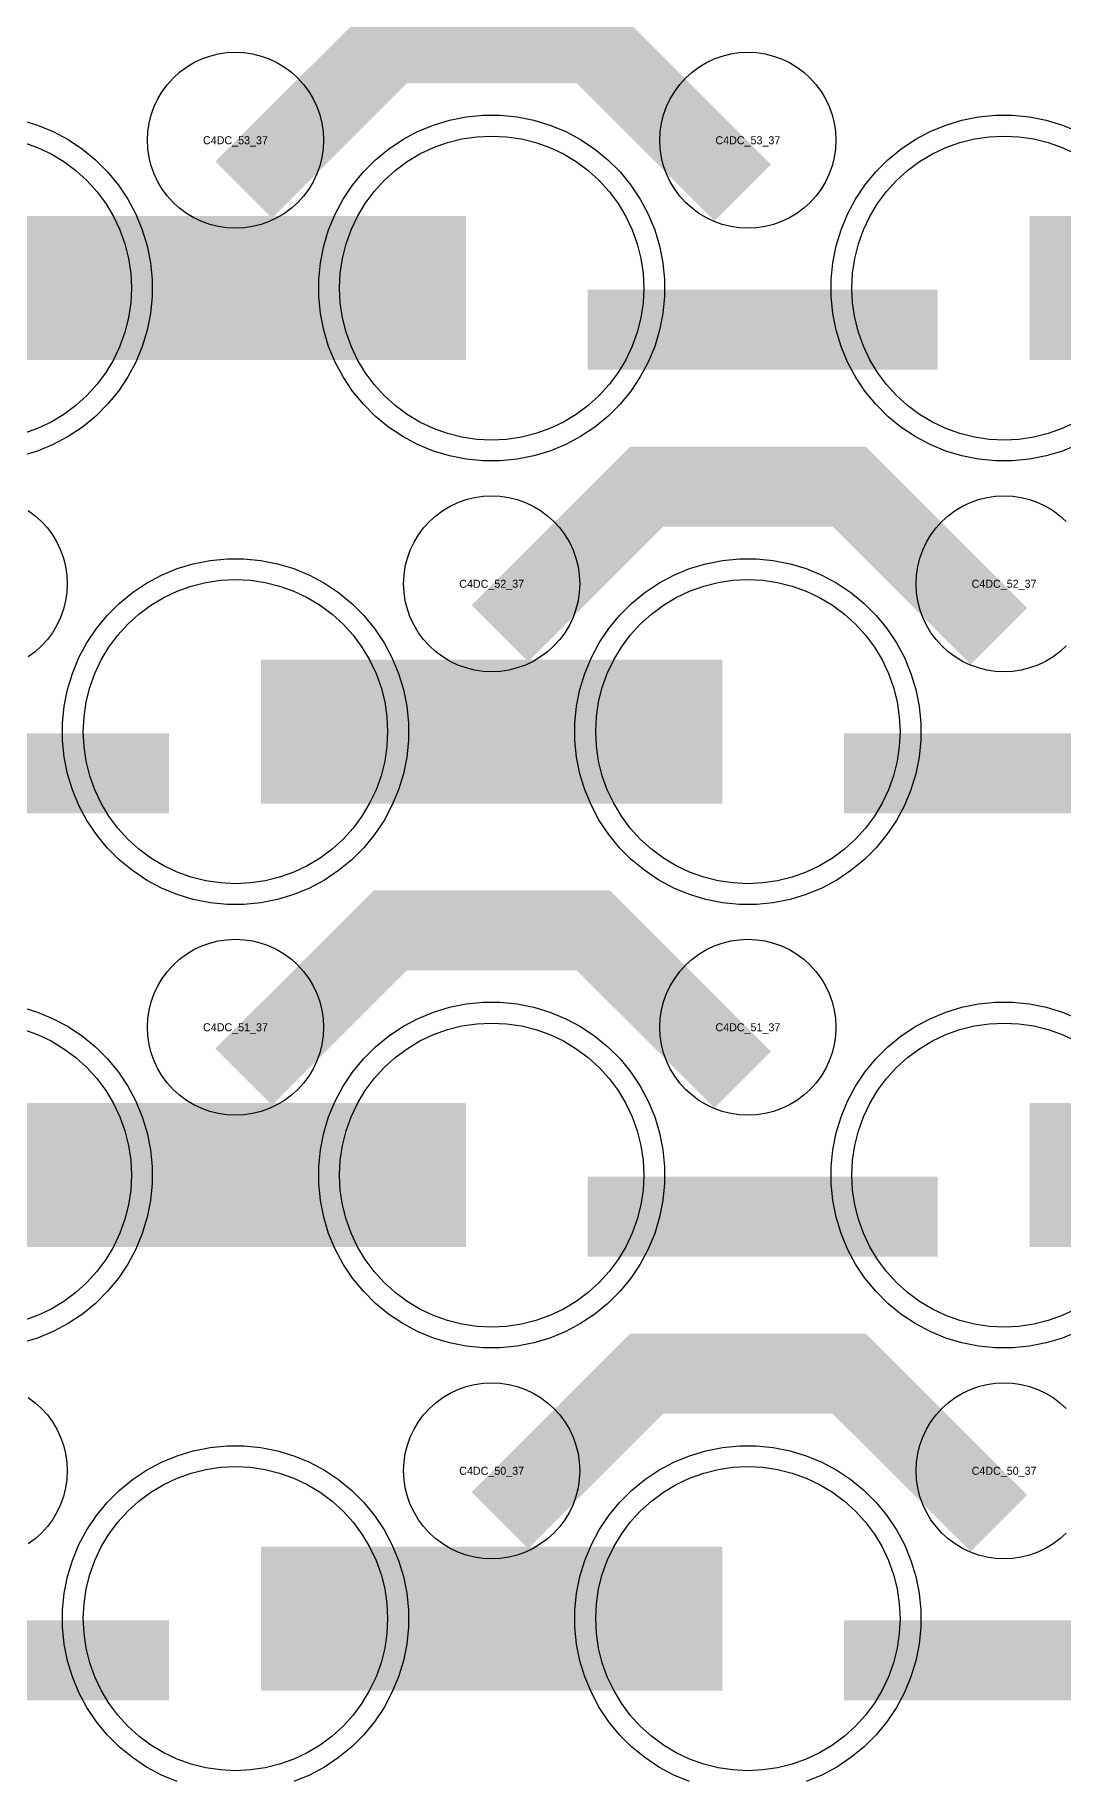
# Model space of a CAD drawing. Extents: x -11880 to 11880, y -14992 to 14992.
# Drawn here: x -223 to 98, y -7961 to -7417 of the extents above; entities that cross this region are included whole.
import ezdxf
from ezdxf.enums import TextEntityAlignment as Align

# ---------------------------------------------------------------- set-up
doc = ezdxf.new("R2010")
doc.units = 0
doc.header["$MEASUREMENT"] = 0
for name, color, linetype in [('GDS_775_DT_237', 138, 'CONTINUOUS'), ('RDL1_FS', 34, 'CONTINUOUS'), ('RDL_BS', 160, 'CONTINUOUS')]:
    doc.layers.add(name, color=color, linetype=linetype)

msp = doc.modelspace()

# ---------------------------------------------------------------- linework, layer by layer
at = {"layer": 'RDL1_FS', "color": 241, "true_color": 0xf7abae}
for points in [[(-226.209, -7450.206), (-221.819, -7451.778), (-217.605, -7453.77), (-213.605, -7456.168), (-209.86, -7458.946), (-206.406, -7462.076), (-203.276, -7465.53), (-200.498, -7469.275), (-198.1, -7473.275), (-196.108, -7477.489), (-194.536, -7481.879), (-193.404, -7486.402), (-192.72, -7491.013), (-192.491, -7495.67), (-192.72, -7500.327), (-193.404, -7504.938), (-194.536, -7509.461), (-196.108, -7513.851), (-198.1, -7518.065), (-200.498, -7522.065), (-203.276, -7525.81), (-206.406, -7529.264), (-209.86, -7532.394), (-213.605, -7535.172), (-217.605, -7537.57), (-221.819, -7539.562), (-226.209, -7541.134)], [(102.395, -7537.57), (98.181, -7539.562), (93.791, -7541.134), (89.268, -7542.266), (84.657, -7542.95), (80, -7543.179), (75.343, -7542.95), (70.732, -7542.266), (66.209, -7541.134), (61.819, -7539.562), (57.605, -7537.57), (53.605, -7535.172), (49.86, -7532.394), (46.406, -7529.264), (43.276, -7525.81), (40.498, -7522.065), (38.1, -7518.065), (36.108, -7513.851), (34.536, -7509.461), (33.404, -7504.938), (32.72, -7500.327), (32.491, -7495.67), (32.72, -7491.013), (33.404, -7486.402), (34.536, -7481.879), (36.108, -7477.489), (38.1, -7473.275), (40.498, -7469.275), (43.276, -7465.53), (46.406, -7462.076), (49.86, -7458.946), (53.605, -7456.168), (57.605, -7453.77), (61.819, -7451.778), (66.209, -7450.206), (70.732, -7449.074), (75.343, -7448.39), (80, -7448.161), (84.657, -7448.39), (89.268, -7449.074), (93.791, -7450.206), (98.181, -7451.778), (102.395, -7453.77)]]:
    msp.add_lwpolyline(points, dxfattribs=at)
for points in [[(-80, -7543.179), (-84.657, -7542.95), (-89.268, -7542.266), (-93.791, -7541.134), (-98.181, -7539.562), (-102.395, -7537.57), (-106.395, -7535.172), (-110.14, -7532.394), (-113.594, -7529.264), (-116.724, -7525.81), (-119.502, -7522.065), (-121.9, -7518.065), (-123.892, -7513.851), (-125.464, -7509.461), (-126.596, -7504.938), (-127.28, -7500.327), (-127.509, -7495.67), (-127.28, -7491.013), (-126.596, -7486.402), (-125.464, -7481.879), (-123.892, -7477.489), (-121.9, -7473.275), (-119.502, -7469.275), (-116.724, -7465.53), (-113.594, -7462.076), (-110.14, -7458.946), (-106.395, -7456.168), (-102.395, -7453.77), (-98.181, -7451.778), (-93.791, -7450.206), (-89.268, -7449.074), (-84.657, -7448.39), (-80, -7448.161), (-75.343, -7448.39), (-70.732, -7449.074), (-66.209, -7450.206), (-61.819, -7451.778), (-57.605, -7453.77), (-53.605, -7456.168), (-49.86, -7458.946), (-46.406, -7462.076), (-43.276, -7465.53), (-40.498, -7469.275), (-38.1, -7473.275), (-36.108, -7477.489), (-34.536, -7481.879), (-33.404, -7486.402), (-32.72, -7491.013), (-32.491, -7495.67), (-32.72, -7500.327), (-33.404, -7504.938), (-34.536, -7509.461), (-36.108, -7513.851), (-38.1, -7518.065), (-40.498, -7522.065), (-43.276, -7525.81), (-46.406, -7529.264), (-49.86, -7532.394), (-53.605, -7535.172), (-57.605, -7537.57), (-61.819, -7539.562), (-66.209, -7541.134), (-70.732, -7542.266), (-75.343, -7542.95)], [(-160, -7958.869), (-164.657, -7958.64), (-169.268, -7957.956), (-173.791, -7956.824), (-178.181, -7955.252), (-182.395, -7953.26), (-186.395, -7950.862), (-190.14, -7948.084), (-193.594, -7944.954), (-196.724, -7941.5), (-199.502, -7937.755), (-201.9, -7933.755), (-203.892, -7929.541), (-205.464, -7925.151), (-206.596, -7920.628), (-207.28, -7916.017), (-207.509, -7911.36), (-207.28, -7906.703), (-206.596, -7902.092), (-205.464, -7897.569), (-203.892, -7893.179), (-201.9, -7888.965), (-199.502, -7884.965), (-196.724, -7881.22), (-193.594, -7877.766), (-190.14, -7874.636), (-186.395, -7871.858), (-182.395, -7869.46), (-178.181, -7867.468), (-173.791, -7865.896), (-169.268, -7864.764), (-164.657, -7864.08), (-160, -7863.851), (-155.343, -7864.08), (-150.732, -7864.764), (-146.209, -7865.896), (-141.819, -7867.468), (-137.605, -7869.46), (-133.605, -7871.858), (-129.86, -7874.636), (-126.406, -7877.766), (-123.276, -7881.22), (-120.498, -7884.965), (-118.1, -7888.965), (-116.108, -7893.179), (-114.536, -7897.569), (-113.404, -7902.092), (-112.72, -7906.703), (-112.491, -7911.36), (-112.72, -7916.017), (-113.404, -7920.628), (-114.536, -7925.151), (-116.108, -7929.541), (-118.1, -7933.755), (-120.498, -7937.755), (-123.276, -7941.5), (-126.406, -7944.954), (-129.86, -7948.084), (-133.605, -7950.862), (-137.605, -7953.26), (-141.819, -7955.252), (-146.209, -7956.824), (-150.732, -7957.956), (-155.343, -7958.64)], [(0, -7958.869), (-4.657, -7958.64), (-9.268, -7957.956), (-13.791, -7956.824), (-18.181, -7955.252), (-22.395, -7953.26), (-26.395, -7950.862), (-30.14, -7948.084), (-33.594, -7944.954), (-36.724, -7941.5), (-39.502, -7937.755), (-41.9, -7933.755), (-43.892, -7929.541), (-45.464, -7925.151), (-46.596, -7920.628), (-47.28, -7916.017), (-47.509, -7911.36), (-47.28, -7906.703), (-46.596, -7902.092), (-45.464, -7897.569), (-43.892, -7893.179), (-41.9, -7888.965), (-39.502, -7884.965), (-36.724, -7881.22), (-33.594, -7877.766), (-30.14, -7874.636), (-26.395, -7871.858), (-22.395, -7869.46), (-18.181, -7867.468), (-13.791, -7865.896), (-9.268, -7864.764), (-4.657, -7864.08), (0, -7863.851), (4.657, -7864.08), (9.268, -7864.764), (13.791, -7865.896), (18.181, -7867.468), (22.395, -7869.46), (26.395, -7871.858), (30.14, -7874.636), (33.594, -7877.766), (36.724, -7881.22), (39.502, -7884.965), (41.9, -7888.965), (43.892, -7893.179), (45.464, -7897.569), (46.596, -7902.092), (47.28, -7906.703), (47.509, -7911.36), (47.28, -7916.017), (46.596, -7920.628), (45.464, -7925.151), (43.892, -7929.541), (41.9, -7933.755), (39.502, -7937.755), (36.724, -7941.5), (33.594, -7944.954), (30.14, -7948.084), (26.395, -7950.862), (22.395, -7953.26), (18.181, -7955.252), (13.791, -7956.824), (9.268, -7957.956), (4.657, -7958.64)]]:
    msp.add_lwpolyline(points, close=True, dxfattribs=at)
for points in [[(-231.998, -7495.67, 45, 45, 0), (-159.998, -7495.67, 45, 45, 0)], [(-159.998, -7495.67, 45, 45, 0), (-87.998, -7495.67, 45, 45, 0)], [(88.002, -7495.67, 45, 45, 0), (160.002, -7495.67, 45, 45, 0)], [(-151.998, -7911.36, 45, 45, 0), (-79.998, -7911.36, 45, 45, 0)], [(-79.998, -7911.36, 45, 45, 0), (-7.998, -7911.36, 45, 45, 0)]]:
    msp.add_lwpolyline(points, format="xyseb", dxfattribs=at)
at = {"layer": 'RDL1_FS'}
for points in [[(-160, -7681.744), (-164.657, -7681.515), (-169.268, -7680.831), (-173.791, -7679.699), (-178.181, -7678.127), (-182.395, -7676.135), (-186.395, -7673.737), (-190.14, -7670.959), (-193.594, -7667.829), (-196.724, -7664.375), (-199.502, -7660.63), (-201.9, -7656.63), (-203.892, -7652.416), (-205.464, -7648.026), (-206.596, -7643.503), (-207.28, -7638.892), (-207.509, -7634.235), (-207.28, -7629.578), (-206.596, -7624.967), (-205.464, -7620.444), (-203.892, -7616.054), (-201.9, -7611.84), (-199.502, -7607.84), (-196.724, -7604.095), (-193.594, -7600.641), (-190.14, -7597.511), (-186.395, -7594.733), (-182.395, -7592.335), (-178.181, -7590.343), (-173.791, -7588.771), (-169.268, -7587.639), (-164.657, -7586.955), (-160, -7586.726), (-155.343, -7586.955), (-150.732, -7587.639), (-146.209, -7588.771), (-141.819, -7590.343), (-137.605, -7592.335), (-133.605, -7594.733), (-129.86, -7597.511), (-126.406, -7600.641), (-123.276, -7604.095), (-120.498, -7607.84), (-118.1, -7611.84), (-116.108, -7616.054), (-114.536, -7620.444), (-113.404, -7624.967), (-112.72, -7629.578), (-112.491, -7634.235), (-112.72, -7638.892), (-113.404, -7643.503), (-114.536, -7648.026), (-116.108, -7652.416), (-118.1, -7656.63), (-120.498, -7660.63), (-123.276, -7664.375), (-126.406, -7667.829), (-129.86, -7670.959), (-133.605, -7673.737), (-137.605, -7676.135), (-141.819, -7678.127), (-146.209, -7679.699), (-150.732, -7680.831), (-155.343, -7681.515)], [(0, -7681.744), (-4.657, -7681.515), (-9.268, -7680.831), (-13.791, -7679.699), (-18.181, -7678.127), (-22.395, -7676.135), (-26.395, -7673.737), (-30.14, -7670.959), (-33.594, -7667.829), (-36.724, -7664.375), (-39.502, -7660.63), (-41.9, -7656.63), (-43.892, -7652.416), (-45.464, -7648.026), (-46.596, -7643.503), (-47.28, -7638.892), (-47.509, -7634.235), (-47.28, -7629.578), (-46.596, -7624.967), (-45.464, -7620.444), (-43.892, -7616.054), (-41.9, -7611.84), (-39.502, -7607.84), (-36.724, -7604.095), (-33.594, -7600.641), (-30.14, -7597.511), (-26.395, -7594.733), (-22.395, -7592.335), (-18.181, -7590.343), (-13.791, -7588.771), (-9.268, -7587.639), (-4.657, -7586.955), (0, -7586.726), (4.657, -7586.955), (9.268, -7587.639), (13.791, -7588.771), (18.181, -7590.343), (22.395, -7592.335), (26.395, -7594.733), (30.14, -7597.511), (33.594, -7600.641), (36.724, -7604.095), (39.502, -7607.84), (41.9, -7611.84), (43.892, -7616.054), (45.464, -7620.444), (46.596, -7624.967), (47.28, -7629.578), (47.509, -7634.235), (47.28, -7638.892), (46.596, -7643.503), (45.464, -7648.026), (43.892, -7652.416), (41.9, -7656.63), (39.502, -7660.63), (36.724, -7664.375), (33.594, -7667.829), (30.14, -7670.959), (26.395, -7673.737), (22.395, -7676.135), (18.181, -7678.127), (13.791, -7679.699), (9.268, -7680.831), (4.657, -7681.515)], [(-80, -7820.304), (-84.657, -7820.075), (-89.268, -7819.391), (-93.791, -7818.259), (-98.181, -7816.687), (-102.395, -7814.695), (-106.395, -7812.297), (-110.14, -7809.519), (-113.594, -7806.389), (-116.724, -7802.935), (-119.502, -7799.19), (-121.9, -7795.19), (-123.892, -7790.976), (-125.464, -7786.586), (-126.596, -7782.063), (-127.28, -7777.452), (-127.509, -7772.795), (-127.28, -7768.138), (-126.596, -7763.527), (-125.464, -7759.004), (-123.892, -7754.614), (-121.9, -7750.4), (-119.502, -7746.4), (-116.724, -7742.655), (-113.594, -7739.201), (-110.14, -7736.071), (-106.395, -7733.293), (-102.395, -7730.895), (-98.181, -7728.903), (-93.791, -7727.331), (-89.268, -7726.199), (-84.657, -7725.515), (-80, -7725.286), (-75.343, -7725.515), (-70.732, -7726.199), (-66.209, -7727.331), (-61.819, -7728.903), (-57.605, -7730.895), (-53.605, -7733.293), (-49.86, -7736.071), (-46.406, -7739.201), (-43.276, -7742.655), (-40.498, -7746.4), (-38.1, -7750.4), (-36.108, -7754.614), (-34.536, -7759.004), (-33.404, -7763.527), (-32.72, -7768.138), (-32.491, -7772.795), (-32.72, -7777.452), (-33.404, -7782.063), (-34.536, -7786.586), (-36.108, -7790.976), (-38.1, -7795.19), (-40.498, -7799.19), (-43.276, -7802.935), (-46.406, -7806.389), (-49.86, -7809.519), (-53.605, -7812.297), (-57.605, -7814.695), (-61.819, -7816.687), (-66.209, -7818.259), (-70.732, -7819.391), (-75.343, -7820.075)]]:
    msp.add_lwpolyline(points, close=True, dxfattribs=at)
for points in [[(-151.998, -7634.235, 45, 45, 0), (-79.998, -7634.235, 45, 45, 0)], [(-79.998, -7634.235, 45, 45, 0), (-7.998, -7634.235, 45, 45, 0)], [(-231.998, -7772.795, 45, 45, 0), (-159.998, -7772.795, 45, 45, 0)], [(-159.998, -7772.795, 45, 45, 0), (-87.998, -7772.795, 45, 45, 0)], [(88.002, -7772.795, 45, 45, 0), (160.002, -7772.795, 45, 45, 0)]]:
    msp.add_lwpolyline(points, format="xyseb", dxfattribs=at)
for points in [[(-226.209, -7727.331), (-221.819, -7728.903), (-217.605, -7730.895), (-213.605, -7733.293), (-209.86, -7736.071), (-206.406, -7739.201), (-203.276, -7742.655), (-200.498, -7746.4), (-198.1, -7750.4), (-196.108, -7754.614), (-194.536, -7759.004), (-193.404, -7763.527), (-192.72, -7768.138), (-192.491, -7772.795), (-192.72, -7777.452), (-193.404, -7782.063), (-194.536, -7786.586), (-196.108, -7790.976), (-198.1, -7795.19), (-200.498, -7799.19), (-203.276, -7802.935), (-206.406, -7806.389), (-209.86, -7809.519), (-213.605, -7812.297), (-217.605, -7814.695), (-221.819, -7816.687), (-226.209, -7818.259)], [(102.395, -7814.695), (98.181, -7816.687), (93.791, -7818.259), (89.268, -7819.391), (84.657, -7820.075), (80, -7820.304), (75.343, -7820.075), (70.732, -7819.391), (66.209, -7818.259), (61.819, -7816.687), (57.605, -7814.695), (53.605, -7812.297), (49.86, -7809.519), (46.406, -7806.389), (43.276, -7802.935), (40.498, -7799.19), (38.1, -7795.19), (36.108, -7790.976), (34.536, -7786.586), (33.404, -7782.063), (32.72, -7777.452), (32.491, -7772.795), (32.72, -7768.138), (33.404, -7763.527), (34.536, -7759.004), (36.108, -7754.614), (38.1, -7750.4), (40.498, -7746.4), (43.276, -7742.655), (46.406, -7739.201), (49.86, -7736.071), (53.605, -7733.293), (57.605, -7730.895), (61.819, -7728.903), (66.209, -7727.331), (70.732, -7726.199), (75.343, -7725.515), (80, -7725.286), (84.657, -7725.515), (89.268, -7726.199), (93.791, -7727.331), (98.181, -7728.903), (102.395, -7730.895)]]:
    msp.add_lwpolyline(points, dxfattribs=at)
at = {"layer": 'RDL_BS'}
for points in [[(-157.438, -7464.984, 25, 25, 0), (-111.623, -7419.169, 25, 25, 0), (-78.07, -7419.169, 25, 25, 0)], [(-1.599, -7465.883, 25, 25, 0), (-48.313, -7419.169, 25, 25, 0), (-78.071, -7419.169, 25, 25, 0)], [(-77.438, -7603.549, 25, 25, 0), (-31.623, -7557.734, 25, 25, 0), (1.93, -7557.734, 25, 25, 0)], [(78.401, -7604.448, 25, 25, 0), (31.687, -7557.734, 25, 25, 0), (1.929, -7557.734, 25, 25, 0)], [(-289.984, -7647.248, 25, 25, 0), (-180.719, -7647.248, 25, 25, 0)], [(30.016, -7647.248, 25, 25, 0), (139.281, -7647.248, 25, 25, 0)], [(-157.438, -7742.109, 25, 25, 0), (-111.623, -7696.294, 25, 25, 0), (-78.07, -7696.294, 25, 25, 0)], [(-1.599, -7743.008, 25, 25, 0), (-48.313, -7696.294, 25, 25, 0), (-78.071, -7696.294, 25, 25, 0)], [(-49.984, -7785.808, 25, 25, 0), (59.281, -7785.808, 25, 25, 0)], [(-77.438, -7880.674, 25, 25, 0), (-31.623, -7834.859, 25, 25, 0), (1.93, -7834.859, 25, 25, 0)], [(78.401, -7881.573, 25, 25, 0), (31.687, -7834.859, 25, 25, 0), (1.929, -7834.859, 25, 25, 0)]]:
    msp.add_lwpolyline(points, format="xyseb", dxfattribs=at)
for points in [[(-160, -7476.976), (-162.693, -7476.844), (-165.365, -7476.448), (-167.984, -7475.791), (-170.519, -7474.884), (-172.956, -7473.732), (-175.28, -7472.339), (-177.443, -7470.736), (-179.442, -7468.924), (-181.254, -7466.925), (-182.857, -7464.762), (-184.25, -7462.438), (-185.402, -7460.001), (-186.309, -7457.466), (-186.966, -7454.847), (-187.362, -7452.175), (-187.494, -7449.482), (-187.362, -7446.789), (-186.966, -7444.117), (-186.309, -7441.498), (-185.402, -7438.963), (-184.25, -7436.526), (-182.857, -7434.202), (-181.254, -7432.039), (-179.442, -7430.04), (-177.443, -7428.228), (-175.28, -7426.625), (-172.956, -7425.232), (-170.519, -7424.08), (-167.984, -7423.173), (-165.365, -7422.516), (-162.693, -7422.12), (-160, -7421.988), (-157.307, -7422.12), (-154.635, -7422.516), (-152.016, -7423.173), (-149.481, -7424.08), (-147.044, -7425.232), (-144.72, -7426.625), (-142.557, -7428.228), (-140.558, -7430.04), (-138.746, -7432.039), (-137.143, -7434.202), (-135.75, -7436.526), (-134.598, -7438.963), (-133.691, -7441.498), (-133.034, -7444.117), (-132.638, -7446.789), (-132.506, -7449.482), (-132.638, -7452.175), (-133.034, -7454.847), (-133.691, -7457.466), (-134.598, -7460.001), (-135.75, -7462.438), (-137.143, -7464.762), (-138.746, -7466.925), (-140.558, -7468.924), (-142.557, -7470.736), (-144.72, -7472.339), (-147.044, -7473.732), (-149.481, -7474.884), (-152.016, -7475.791), (-154.635, -7476.448), (-157.307, -7476.844)], [(0, -7476.976), (-2.693, -7476.844), (-5.365, -7476.448), (-7.984, -7475.791), (-10.519, -7474.884), (-12.956, -7473.732), (-15.28, -7472.339), (-17.443, -7470.736), (-19.442, -7468.924), (-21.254, -7466.925), (-22.857, -7464.762), (-24.25, -7462.438), (-25.402, -7460.001), (-26.309, -7457.466), (-26.966, -7454.847), (-27.362, -7452.175), (-27.494, -7449.482), (-27.362, -7446.789), (-26.966, -7444.117), (-26.309, -7441.498), (-25.402, -7438.963), (-24.25, -7436.526), (-22.857, -7434.202), (-21.254, -7432.039), (-19.442, -7430.04), (-17.443, -7428.228), (-15.28, -7426.625), (-12.956, -7425.232), (-10.519, -7424.08), (-7.984, -7423.173), (-5.365, -7422.516), (-2.693, -7422.12), (0, -7421.988), (2.693, -7422.12), (5.365, -7422.516), (7.984, -7423.173), (10.519, -7424.08), (12.956, -7425.232), (15.28, -7426.625), (17.443, -7428.228), (19.442, -7430.04), (21.254, -7432.039), (22.857, -7434.202), (24.25, -7436.526), (25.402, -7438.963), (26.309, -7441.498), (26.966, -7444.117), (27.362, -7446.789), (27.494, -7449.482), (27.362, -7452.175), (26.966, -7454.847), (26.309, -7457.466), (25.402, -7460.001), (24.25, -7462.438), (22.857, -7464.762), (21.254, -7466.925), (19.442, -7468.924), (17.443, -7470.736), (15.28, -7472.339), (12.956, -7473.732), (10.519, -7474.884), (7.984, -7475.791), (5.365, -7476.448), (2.693, -7476.844)], [(-80, -7615.541), (-82.693, -7615.409), (-85.365, -7615.013), (-87.984, -7614.356), (-90.519, -7613.449), (-92.956, -7612.297), (-95.28, -7610.904), (-97.443, -7609.301), (-99.442, -7607.489), (-101.254, -7605.49), (-102.857, -7603.327), (-104.25, -7601.003), (-105.402, -7598.566), (-106.309, -7596.031), (-106.966, -7593.412), (-107.362, -7590.74), (-107.494, -7588.047), (-107.362, -7585.354), (-106.966, -7582.682), (-106.309, -7580.063), (-105.402, -7577.528), (-104.25, -7575.091), (-102.857, -7572.767), (-101.254, -7570.604), (-99.442, -7568.605), (-97.443, -7566.793), (-95.28, -7565.19), (-92.956, -7563.797), (-90.519, -7562.645), (-87.984, -7561.738), (-85.365, -7561.081), (-82.693, -7560.685), (-80, -7560.553), (-77.307, -7560.685), (-74.635, -7561.081), (-72.016, -7561.738), (-69.481, -7562.645), (-67.044, -7563.797), (-64.72, -7565.19), (-62.557, -7566.793), (-60.558, -7568.605), (-58.746, -7570.604), (-57.143, -7572.767), (-55.75, -7575.091), (-54.598, -7577.528), (-53.691, -7580.063), (-53.034, -7582.682), (-52.638, -7585.354), (-52.506, -7588.047), (-52.638, -7590.74), (-53.034, -7593.412), (-53.691, -7596.031), (-54.598, -7598.566), (-55.75, -7601.003), (-57.143, -7603.327), (-58.746, -7605.49), (-60.558, -7607.489), (-62.557, -7609.301), (-64.72, -7610.904), (-67.044, -7612.297), (-69.481, -7613.449), (-72.016, -7614.356), (-74.635, -7615.013), (-77.307, -7615.409)], [(-162.644, -7688.235), (-167.938, -7687.718), (-173.165, -7686.672), (-178.205, -7685.141), (-183.115, -7683.11), (-187.777, -7680.618), (-192.191, -7677.671), (-196.292, -7674.309), (-200.074, -7670.527), (-203.436, -7666.426), (-206.383, -7662.012), (-208.875, -7657.35), (-210.906, -7652.44), (-212.437, -7647.4), (-213.483, -7642.173), (-214, -7636.879), (-214, -7631.591), (-213.483, -7626.297), (-212.437, -7621.07), (-210.906, -7616.03), (-208.875, -7611.12), (-206.383, -7606.458), (-203.436, -7602.044), (-200.074, -7597.943), (-196.292, -7594.161), (-192.191, -7590.799), (-187.777, -7587.852), (-183.115, -7585.36), (-178.205, -7583.329), (-173.165, -7581.798), (-167.938, -7580.752), (-162.644, -7580.235), (-157.356, -7580.235), (-152.062, -7580.752), (-146.835, -7581.798), (-141.795, -7583.329), (-136.885, -7585.36), (-132.223, -7587.852), (-127.809, -7590.799), (-123.708, -7594.161), (-119.926, -7597.943), (-116.564, -7602.044), (-113.617, -7606.458), (-111.125, -7611.12), (-109.094, -7616.03), (-107.563, -7621.07), (-106.517, -7626.297), (-106, -7631.591), (-106, -7636.879), (-106.517, -7642.173), (-107.563, -7647.4), (-109.094, -7652.44), (-111.125, -7657.35), (-113.617, -7662.012), (-116.564, -7666.426), (-119.926, -7670.527), (-123.708, -7674.309), (-127.809, -7677.671), (-132.223, -7680.618), (-136.885, -7683.11), (-141.795, -7685.141), (-146.835, -7686.672), (-152.062, -7687.718), (-157.356, -7688.235)], [(-2.644, -7688.235), (-7.938, -7687.718), (-13.165, -7686.672), (-18.205, -7685.141), (-23.115, -7683.11), (-27.777, -7680.618), (-32.191, -7677.671), (-36.292, -7674.309), (-40.074, -7670.527), (-43.436, -7666.426), (-46.383, -7662.012), (-48.875, -7657.35), (-50.906, -7652.44), (-52.437, -7647.4), (-53.483, -7642.173), (-54, -7636.879), (-54, -7631.591), (-53.483, -7626.297), (-52.437, -7621.07), (-50.906, -7616.03), (-48.875, -7611.12), (-46.383, -7606.458), (-43.436, -7602.044), (-40.074, -7597.943), (-36.292, -7594.161), (-32.191, -7590.799), (-27.777, -7587.852), (-23.115, -7585.36), (-18.205, -7583.329), (-13.165, -7581.798), (-7.938, -7580.752), (-2.644, -7580.235), (2.644, -7580.235), (7.938, -7580.752), (13.165, -7581.798), (18.205, -7583.329), (23.115, -7585.36), (27.777, -7587.852), (32.191, -7590.799), (36.292, -7594.161), (40.074, -7597.943), (43.436, -7602.044), (46.383, -7606.458), (48.875, -7611.12), (50.906, -7616.03), (52.437, -7621.07), (53.483, -7626.297), (54, -7631.591), (54, -7636.879), (53.483, -7642.173), (52.437, -7647.4), (50.906, -7652.44), (48.875, -7657.35), (46.383, -7662.012), (43.436, -7666.426), (40.074, -7670.527), (36.292, -7674.309), (32.191, -7677.671), (27.777, -7680.618), (23.115, -7683.11), (18.205, -7685.141), (13.165, -7686.672), (7.938, -7687.718), (2.644, -7688.235)], [(-160, -7754.101), (-162.693, -7753.969), (-165.365, -7753.573), (-167.984, -7752.916), (-170.519, -7752.009), (-172.956, -7750.857), (-175.28, -7749.464), (-177.443, -7747.861), (-179.442, -7746.049), (-181.254, -7744.05), (-182.857, -7741.887), (-184.25, -7739.563), (-185.402, -7737.126), (-186.309, -7734.591), (-186.966, -7731.972), (-187.362, -7729.3), (-187.494, -7726.607), (-187.362, -7723.914), (-186.966, -7721.242), (-186.309, -7718.623), (-185.402, -7716.088), (-184.25, -7713.651), (-182.857, -7711.327), (-181.254, -7709.164), (-179.442, -7707.165), (-177.443, -7705.353), (-175.28, -7703.75), (-172.956, -7702.357), (-170.519, -7701.205), (-167.984, -7700.298), (-165.365, -7699.641), (-162.693, -7699.245), (-160, -7699.113), (-157.307, -7699.245), (-154.635, -7699.641), (-152.016, -7700.298), (-149.481, -7701.205), (-147.044, -7702.357), (-144.72, -7703.75), (-142.557, -7705.353), (-140.558, -7707.165), (-138.746, -7709.164), (-137.143, -7711.327), (-135.75, -7713.651), (-134.598, -7716.088), (-133.691, -7718.623), (-133.034, -7721.242), (-132.638, -7723.914), (-132.506, -7726.607), (-132.638, -7729.3), (-133.034, -7731.972), (-133.691, -7734.591), (-134.598, -7737.126), (-135.75, -7739.563), (-137.143, -7741.887), (-138.746, -7744.05), (-140.558, -7746.049), (-142.557, -7747.861), (-144.72, -7749.464), (-147.044, -7750.857), (-149.481, -7752.009), (-152.016, -7752.916), (-154.635, -7753.573), (-157.307, -7753.969)], [(0, -7754.101), (-2.693, -7753.969), (-5.365, -7753.573), (-7.984, -7752.916), (-10.519, -7752.009), (-12.956, -7750.857), (-15.28, -7749.464), (-17.443, -7747.861), (-19.442, -7746.049), (-21.254, -7744.05), (-22.857, -7741.887), (-24.25, -7739.563), (-25.402, -7737.126), (-26.309, -7734.591), (-26.966, -7731.972), (-27.362, -7729.3), (-27.494, -7726.607), (-27.362, -7723.914), (-26.966, -7721.242), (-26.309, -7718.623), (-25.402, -7716.088), (-24.25, -7713.651), (-22.857, -7711.327), (-21.254, -7709.164), (-19.442, -7707.165), (-17.443, -7705.353), (-15.28, -7703.75), (-12.956, -7702.357), (-10.519, -7701.205), (-7.984, -7700.298), (-5.365, -7699.641), (-2.693, -7699.245), (0, -7699.113), (2.693, -7699.245), (5.365, -7699.641), (7.984, -7700.298), (10.519, -7701.205), (12.956, -7702.357), (15.28, -7703.75), (17.443, -7705.353), (19.442, -7707.165), (21.254, -7709.164), (22.857, -7711.327), (24.25, -7713.651), (25.402, -7716.088), (26.309, -7718.623), (26.966, -7721.242), (27.362, -7723.914), (27.494, -7726.607), (27.362, -7729.3), (26.966, -7731.972), (26.309, -7734.591), (25.402, -7737.126), (24.25, -7739.563), (22.857, -7741.887), (21.254, -7744.05), (19.442, -7746.049), (17.443, -7747.861), (15.28, -7749.464), (12.956, -7750.857), (10.519, -7752.009), (7.984, -7752.916), (5.365, -7753.573), (2.693, -7753.969)], [(-82.644, -7826.795), (-87.938, -7826.278), (-93.165, -7825.232), (-98.205, -7823.701), (-103.115, -7821.67), (-107.777, -7819.178), (-112.191, -7816.231), (-116.292, -7812.869), (-120.074, -7809.087), (-123.436, -7804.986), (-126.383, -7800.572), (-128.875, -7795.91), (-130.906, -7791), (-132.437, -7785.96), (-133.483, -7780.733), (-134, -7775.439), (-134, -7770.151), (-133.483, -7764.857), (-132.437, -7759.63), (-130.906, -7754.59), (-128.875, -7749.68), (-126.383, -7745.018), (-123.436, -7740.604), (-120.074, -7736.503), (-116.292, -7732.721), (-112.191, -7729.359), (-107.777, -7726.412), (-103.115, -7723.92), (-98.205, -7721.889), (-93.165, -7720.358), (-87.938, -7719.312), (-82.644, -7718.795), (-77.356, -7718.795), (-72.062, -7719.312), (-66.835, -7720.358), (-61.795, -7721.889), (-56.885, -7723.92), (-52.223, -7726.412), (-47.809, -7729.359), (-43.708, -7732.721), (-39.926, -7736.503), (-36.564, -7740.604), (-33.617, -7745.018), (-31.125, -7749.68), (-29.094, -7754.59), (-27.563, -7759.63), (-26.517, -7764.857), (-26, -7770.151), (-26, -7775.439), (-26.517, -7780.733), (-27.563, -7785.96), (-29.094, -7791), (-31.125, -7795.91), (-33.617, -7800.572), (-36.564, -7804.986), (-39.926, -7809.087), (-43.708, -7812.869), (-47.809, -7816.231), (-52.223, -7819.178), (-56.885, -7821.67), (-61.795, -7823.701), (-66.835, -7825.232), (-72.062, -7826.278), (-77.356, -7826.795)], [(-80, -7892.666), (-82.693, -7892.534), (-85.365, -7892.138), (-87.984, -7891.481), (-90.519, -7890.574), (-92.956, -7889.422), (-95.28, -7888.029), (-97.443, -7886.426), (-99.442, -7884.614), (-101.254, -7882.615), (-102.857, -7880.452), (-104.25, -7878.128), (-105.402, -7875.691), (-106.309, -7873.156), (-106.966, -7870.537), (-107.362, -7867.865), (-107.494, -7865.172), (-107.362, -7862.479), (-106.966, -7859.807), (-106.309, -7857.188), (-105.402, -7854.653), (-104.25, -7852.216), (-102.857, -7849.892), (-101.254, -7847.729), (-99.442, -7845.73), (-97.443, -7843.918), (-95.28, -7842.315), (-92.956, -7840.922), (-90.519, -7839.77), (-87.984, -7838.863), (-85.365, -7838.206), (-82.693, -7837.81), (-80, -7837.678), (-77.307, -7837.81), (-74.635, -7838.206), (-72.016, -7838.863), (-69.481, -7839.77), (-67.044, -7840.922), (-64.72, -7842.315), (-62.557, -7843.918), (-60.558, -7845.73), (-58.746, -7847.729), (-57.143, -7849.892), (-55.75, -7852.216), (-54.598, -7854.653), (-53.691, -7857.188), (-53.034, -7859.807), (-52.638, -7862.479), (-52.506, -7865.172), (-52.638, -7867.865), (-53.034, -7870.537), (-53.691, -7873.156), (-54.598, -7875.691), (-55.75, -7878.128), (-57.143, -7880.452), (-58.746, -7882.615), (-60.558, -7884.614), (-62.557, -7886.426), (-64.72, -7888.029), (-67.044, -7889.422), (-69.481, -7890.574), (-72.016, -7891.481), (-74.635, -7892.138), (-77.307, -7892.534)]]:
    msp.add_lwpolyline(points, close=True, dxfattribs=at)
at = {"layer": 'RDL_BS', "color": 241, "true_color": 0xf7abae}
msp.add_lwpolyline([(-82.644, -7549.67), (-87.938, -7549.153), (-93.165, -7548.107), (-98.205, -7546.576), (-103.115, -7544.545), (-107.777, -7542.053), (-112.191, -7539.106), (-116.292, -7535.744), (-120.074, -7531.962), (-123.436, -7527.861), (-126.383, -7523.447), (-128.875, -7518.785), (-130.906, -7513.875), (-132.437, -7508.835), (-133.483, -7503.608), (-134, -7498.314), (-134, -7493.026), (-133.483, -7487.732), (-132.437, -7482.505), (-130.906, -7477.465), (-128.875, -7472.555), (-126.383, -7467.893), (-123.436, -7463.479), (-120.074, -7459.378), (-116.292, -7455.596), (-112.191, -7452.234), (-107.777, -7449.287), (-103.115, -7446.795), (-98.205, -7444.764), (-93.165, -7443.233), (-87.938, -7442.187), (-82.644, -7441.67), (-77.356, -7441.67), (-72.062, -7442.187), (-66.835, -7443.233), (-61.795, -7444.764), (-56.885, -7446.795), (-52.223, -7449.287), (-47.809, -7452.234), (-43.708, -7455.596), (-39.926, -7459.378), (-36.564, -7463.479), (-33.617, -7467.893), (-31.125, -7472.555), (-29.094, -7477.465), (-27.563, -7482.505), (-26.517, -7487.732), (-26, -7493.026), (-26, -7498.314), (-26.517, -7503.608), (-27.563, -7508.835), (-29.094, -7513.875), (-31.125, -7518.785), (-33.617, -7523.447), (-36.564, -7527.861), (-39.926, -7531.962), (-43.708, -7535.744), (-47.809, -7539.106), (-52.223, -7542.053), (-56.885, -7544.545), (-61.795, -7546.576), (-66.835, -7548.107), (-72.062, -7549.153), (-77.356, -7549.67)], close=True, dxfattribs=at)
for points in [[(103.115, -7544.545), (98.205, -7546.576), (93.165, -7548.107), (87.938, -7549.153), (82.644, -7549.67), (77.356, -7549.67), (72.062, -7549.153), (66.835, -7548.107), (61.795, -7546.576), (56.885, -7544.545), (52.223, -7542.053), (47.809, -7539.106), (43.708, -7535.744), (39.926, -7531.962), (36.564, -7527.861), (33.617, -7523.447), (31.125, -7518.785), (29.094, -7513.875), (27.563, -7508.835), (26.517, -7503.608), (26, -7498.314), (26, -7493.026), (26.517, -7487.732), (27.563, -7482.505), (29.094, -7477.465), (31.125, -7472.555), (33.617, -7467.893), (36.564, -7463.479), (39.926, -7459.378), (43.708, -7455.596), (47.809, -7452.234), (52.223, -7449.287), (56.885, -7446.795), (61.795, -7444.764), (66.835, -7443.233), (72.062, -7442.187), (77.356, -7441.67), (82.644, -7441.67), (87.938, -7442.187), (93.165, -7443.233), (98.205, -7444.764), (103.115, -7446.795)], [(-226.835, -7443.233), (-221.795, -7444.764), (-216.885, -7446.795), (-212.223, -7449.287), (-207.809, -7452.234), (-203.708, -7455.596), (-199.926, -7459.378), (-196.564, -7463.479), (-193.617, -7467.893), (-191.125, -7472.555), (-189.094, -7477.465), (-187.563, -7482.505), (-186.517, -7487.732), (-186, -7493.026), (-186, -7498.314), (-186.517, -7503.608), (-187.563, -7508.835), (-189.094, -7513.875), (-191.125, -7518.785), (-193.617, -7523.447), (-196.564, -7527.861), (-199.926, -7531.962), (-203.708, -7535.744), (-207.809, -7539.106), (-212.223, -7542.053), (-216.885, -7544.545), (-221.795, -7546.576), (-226.835, -7548.107)], [(-178.205, -7962.266), (-183.115, -7960.235), (-187.777, -7957.743), (-192.191, -7954.796), (-196.292, -7951.434), (-200.074, -7947.652), (-203.436, -7943.551), (-206.383, -7939.137), (-208.875, -7934.475), (-210.906, -7929.565), (-212.437, -7924.525), (-213.483, -7919.298), (-214, -7914.004), (-214, -7908.716), (-213.483, -7903.422), (-212.437, -7898.195), (-210.906, -7893.155), (-208.875, -7888.245), (-206.383, -7883.583), (-203.436, -7879.169), (-200.074, -7875.068), (-196.292, -7871.286), (-192.191, -7867.924), (-187.777, -7864.977), (-183.115, -7862.485), (-178.205, -7860.454), (-173.165, -7858.923), (-167.938, -7857.877), (-162.644, -7857.36), (-157.356, -7857.36), (-152.062, -7857.877), (-146.835, -7858.923), (-141.795, -7860.454), (-136.885, -7862.485), (-132.223, -7864.977), (-127.809, -7867.924), (-123.708, -7871.286), (-119.926, -7875.068), (-116.564, -7879.169), (-113.617, -7883.583), (-111.125, -7888.245), (-109.094, -7893.155), (-107.563, -7898.195), (-106.517, -7903.422), (-106, -7908.716), (-106, -7914.004), (-106.517, -7919.298), (-107.563, -7924.525), (-109.094, -7929.565), (-111.125, -7934.475), (-113.617, -7939.137), (-116.564, -7943.551), (-119.926, -7947.652), (-123.708, -7951.434), (-127.809, -7954.796), (-132.223, -7957.743), (-136.885, -7960.235), (-141.795, -7962.266)], [(-18.205, -7962.266), (-23.115, -7960.235), (-27.777, -7957.743), (-32.191, -7954.796), (-36.292, -7951.434), (-40.074, -7947.652), (-43.436, -7943.551), (-46.383, -7939.137), (-48.875, -7934.475), (-50.906, -7929.565), (-52.437, -7924.525), (-53.483, -7919.298), (-54, -7914.004), (-54, -7908.716), (-53.483, -7903.422), (-52.437, -7898.195), (-50.906, -7893.155), (-48.875, -7888.245), (-46.383, -7883.583), (-43.436, -7879.169), (-40.074, -7875.068), (-36.292, -7871.286), (-32.191, -7867.924), (-27.777, -7864.977), (-23.115, -7862.485), (-18.205, -7860.454), (-13.165, -7858.923), (-7.938, -7857.877), (-2.644, -7857.36), (2.644, -7857.36), (7.938, -7857.877), (13.165, -7858.923), (18.205, -7860.454), (23.115, -7862.485), (27.777, -7864.977), (32.191, -7867.924), (36.292, -7871.286), (40.074, -7875.068), (43.436, -7879.169), (46.383, -7883.583), (48.875, -7888.245), (50.906, -7893.155), (52.437, -7898.195), (53.483, -7903.422), (54, -7908.716), (54, -7914.004), (53.483, -7919.298), (52.437, -7924.525), (50.906, -7929.565), (48.875, -7934.475), (46.383, -7939.137), (43.436, -7943.551), (40.074, -7947.652), (36.292, -7951.434), (32.191, -7954.796), (27.777, -7957.743), (23.115, -7960.235), (18.205, -7962.266)]]:
    msp.add_lwpolyline(points, dxfattribs=at)
for points in [[(-49.984, -7508.683, 25, 25, 0), (59.281, -7508.683, 25, 25, 0)], [(-289.984, -7924.373, 25, 25, 0), (-180.719, -7924.373, 25, 25, 0)], [(30.016, -7924.373, 25, 25, 0), (139.281, -7924.373, 25, 25, 0)]]:
    msp.add_lwpolyline(points, format="xyseb", dxfattribs=at)
at = {"layer": 'RDL_BS'}
for points in [[(99.442, -7607.489), (97.443, -7609.301), (95.28, -7610.904), (92.956, -7612.297), (90.519, -7613.449), (87.984, -7614.356), (85.365, -7615.013), (82.693, -7615.409), (80, -7615.541), (77.307, -7615.409), (74.635, -7615.013), (72.016, -7614.356), (69.481, -7613.449), (67.044, -7612.297), (64.72, -7610.904), (62.557, -7609.301), (60.558, -7607.489), (58.746, -7605.49), (57.143, -7603.327), (55.75, -7601.003), (54.598, -7598.566), (53.691, -7596.031), (53.034, -7593.412), (52.638, -7590.74), (52.506, -7588.047), (52.638, -7585.354), (53.034, -7582.682), (53.691, -7580.063), (54.598, -7577.528), (55.75, -7575.091), (57.143, -7572.767), (58.746, -7570.604), (60.558, -7568.605), (62.557, -7566.793), (64.72, -7565.19), (67.044, -7563.797), (69.481, -7562.645), (72.016, -7561.738), (74.635, -7561.081), (77.307, -7560.685), (80, -7560.553), (82.693, -7560.685), (85.365, -7561.081), (87.984, -7561.738), (90.519, -7562.645), (92.956, -7563.797), (95.28, -7565.19), (97.443, -7566.793), (99.442, -7568.605)], [(-224.72, -7565.19), (-222.557, -7566.793), (-220.558, -7568.605), (-218.746, -7570.604), (-217.143, -7572.767), (-215.75, -7575.091), (-214.598, -7577.528), (-213.691, -7580.063), (-213.034, -7582.682), (-212.638, -7585.354), (-212.506, -7588.047), (-212.638, -7590.74), (-213.034, -7593.412), (-213.691, -7596.031), (-214.598, -7598.566), (-215.75, -7601.003), (-217.143, -7603.327), (-218.746, -7605.49), (-220.558, -7607.489), (-222.557, -7609.301), (-224.72, -7610.904)], [(103.115, -7821.67), (98.205, -7823.701), (93.165, -7825.232), (87.938, -7826.278), (82.644, -7826.795), (77.356, -7826.795), (72.062, -7826.278), (66.835, -7825.232), (61.795, -7823.701), (56.885, -7821.67), (52.223, -7819.178), (47.809, -7816.231), (43.708, -7812.869), (39.926, -7809.087), (36.564, -7804.986), (33.617, -7800.572), (31.125, -7795.91), (29.094, -7791), (27.563, -7785.96), (26.517, -7780.733), (26, -7775.439), (26, -7770.151), (26.517, -7764.857), (27.563, -7759.63), (29.094, -7754.59), (31.125, -7749.68), (33.617, -7745.018), (36.564, -7740.604), (39.926, -7736.503), (43.708, -7732.721), (47.809, -7729.359), (52.223, -7726.412), (56.885, -7723.92), (61.795, -7721.889), (66.835, -7720.358), (72.062, -7719.312), (77.356, -7718.795), (82.644, -7718.795), (87.938, -7719.312), (93.165, -7720.358), (98.205, -7721.889), (103.115, -7723.92)], [(-226.835, -7720.358), (-221.795, -7721.889), (-216.885, -7723.92), (-212.223, -7726.412), (-207.809, -7729.359), (-203.708, -7732.721), (-199.926, -7736.503), (-196.564, -7740.604), (-193.617, -7745.018), (-191.125, -7749.68), (-189.094, -7754.59), (-187.563, -7759.63), (-186.517, -7764.857), (-186, -7770.151), (-186, -7775.439), (-186.517, -7780.733), (-187.563, -7785.96), (-189.094, -7791), (-191.125, -7795.91), (-193.617, -7800.572), (-196.564, -7804.986), (-199.926, -7809.087), (-203.708, -7812.869), (-207.809, -7816.231), (-212.223, -7819.178), (-216.885, -7821.67), (-221.795, -7823.701), (-226.835, -7825.232)], [(99.442, -7884.614), (97.443, -7886.426), (95.28, -7888.029), (92.956, -7889.422), (90.519, -7890.574), (87.984, -7891.481), (85.365, -7892.138), (82.693, -7892.534), (80, -7892.666), (77.307, -7892.534), (74.635, -7892.138), (72.016, -7891.481), (69.481, -7890.574), (67.044, -7889.422), (64.72, -7888.029), (62.557, -7886.426), (60.558, -7884.614), (58.746, -7882.615), (57.143, -7880.452), (55.75, -7878.128), (54.598, -7875.691), (53.691, -7873.156), (53.034, -7870.537), (52.638, -7867.865), (52.506, -7865.172), (52.638, -7862.479), (53.034, -7859.807), (53.691, -7857.188), (54.598, -7854.653), (55.75, -7852.216), (57.143, -7849.892), (58.746, -7847.729), (60.558, -7845.73), (62.557, -7843.918), (64.72, -7842.315), (67.044, -7840.922), (69.481, -7839.77), (72.016, -7838.863), (74.635, -7838.206), (77.307, -7837.81), (80, -7837.678), (82.693, -7837.81), (85.365, -7838.206), (87.984, -7838.863), (90.519, -7839.77), (92.956, -7840.922), (95.28, -7842.315), (97.443, -7843.918), (99.442, -7845.73)], [(-224.72, -7842.315), (-222.557, -7843.918), (-220.558, -7845.73), (-218.746, -7847.729), (-217.143, -7849.892), (-215.75, -7852.216), (-214.598, -7854.653), (-213.691, -7857.188), (-213.034, -7859.807), (-212.638, -7862.479), (-212.506, -7865.172), (-212.638, -7867.865), (-213.034, -7870.537), (-213.691, -7873.156), (-214.598, -7875.691), (-215.75, -7878.128), (-217.143, -7880.452), (-218.746, -7882.615), (-220.558, -7884.614), (-222.557, -7886.426), (-224.72, -7888.029)]]:
    msp.add_lwpolyline(points, dxfattribs=at)

# ---------------------------------------------------------------- texts
at = {"layer": 'GDS_775_DT_237'}
for s, p in [('C4DC_53_37', (-160, -7449.482)), ('C4DC_53_37', (-160, -7449.482)), ('C4DC_53_37', (0, -7449.482)), ('C4DC_53_37', (0, -7449.482)), ('C4DC_52_37', (-80, -7588.047)), ('C4DC_52_37', (-80, -7588.047)), ('C4DC_52_37', (80, -7588.047)), ('C4DC_52_37', (80, -7588.047)), ('C4DC_51_37', (-160, -7726.607)), ('C4DC_51_37', (-160, -7726.607)), ('C4DC_51_37', (0, -7726.607)), ('C4DC_51_37', (0, -7726.607)), ('C4DC_50_37', (-80, -7865.172)), ('C4DC_50_37', (-80, -7865.172)), ('C4DC_50_37', (80, -7865.172)), ('C4DC_50_37', (80, -7865.172))]:
    msp.add_text(s, height=2.5, dxfattribs=at).set_placement(p, align=Align.MIDDLE_CENTER)

doc.saveas('drawing.dxf')
